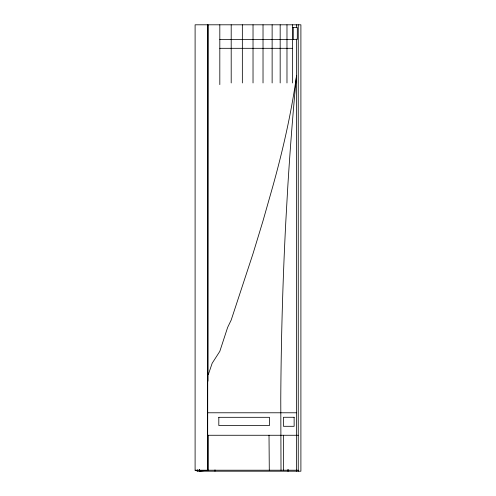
<?xml version="1.0" encoding="UTF-8"?>
<svg xmlns="http://www.w3.org/2000/svg" width="496" height="496" viewBox="0 0 496 496"><rect width="100%" height="100%" fill="white"/><g stroke="black" fill="none" stroke-linecap="round" stroke-linejoin="round"><path stroke-width="0.74" d="M199.504 471.2L199.504 469.65L199.504 471.2L207.973 470.214L207.973 435.358M207.973 381.133L207.979 24.8L207.688 435.265L298.251 435.265M214.985 471.2L214.991 469.861M288.04 469.669L288.027 471.2L288.027 469.65M207.979 374.35L208.413 374.325L212.158 363.264L219.815 351.342L227.633 327.416L231.198 320.032L253.028 253.636L263.023 220.825L272.775 186.502C282.9 150.183 291.307 113.268 296.496 75.944L295.579 85.287A824.191 170.835 90 0 0 287.804 186.502L285.832 221.228A824.191 170.835 -90 0 0 280.773 399.224L281.009 470.214M292.411 27.547L297.309 27.547L297.309 39.413L219.815 39.413M219.815 48.31L292.417 48.31M207.712 412.784L296.496 412.784M195.102 470.214L197.749 471.2L300.898 471.2L300.898 24.8L195.102 24.8L195.102 470.214L298.251 470.214M269.012 435.265L269.291 470.214M298.251 24.8L298.251 471.2M296.465 24.8L296.465 27.726M296.465 39.066L296.496 471.2M293.26 27.547L293.26 39.413M292.417 24.8L292.417 82.956M286.979 24.8L286.979 82.956M283.501 435.265L283.501 470.214M280.172 24.8L280.172 82.956M272.13 24.8L272.13 82.956M263.023 24.8L263.023 82.956M253.028 24.8L253.028 82.956M242.346 24.8L242.346 82.956M231.198 24.8L231.198 82.956M219.815 24.8L219.815 84.611M207.973 435.265L207.973 470.214M207.601 24.8L207.601 470.214M197.749 469.669L197.749 471.2M218.817 417.31L218.81 425.537L269.471 425.537L269.477 417.31L218.817 417.31M294.134 417.272L283.433 417.272L283.433 426.3L294.134 426.3L294.134 417.272"/></g></svg>
